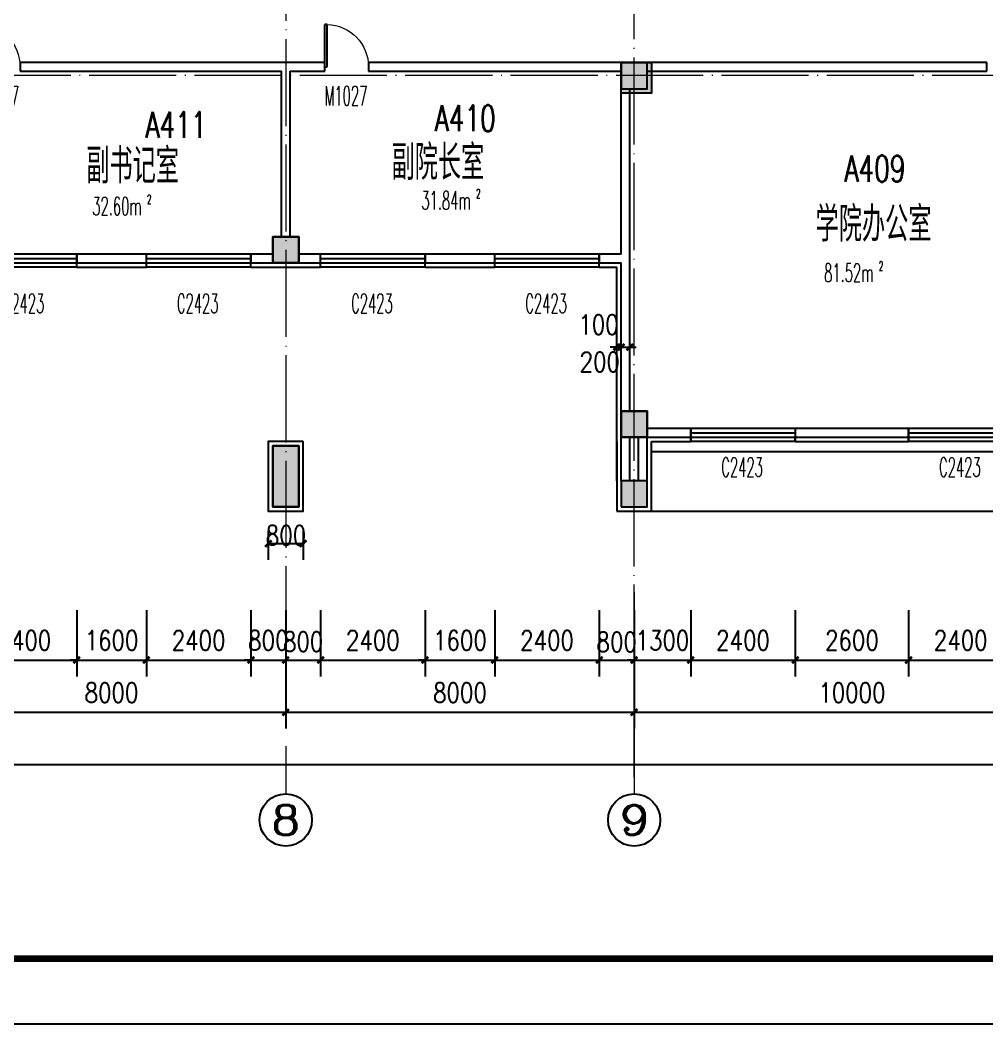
# Model space of a CAD drawing. Extents: x 1417642 to 3570900, y 124798 to 1191112.
# Drawn here: x 1487310 to 1509510, y 252448 to 275492 of the extents above; entities that cross this region are included whole.
import ezdxf
from ezdxf.enums import TextEntityAlignment as Align

# ---------------------------------------------------------------- set-up
doc = ezdxf.new("R2010")
doc.units = 0
doc.header["$LTSCALE"] = 1000
doc.header["$MEASUREMENT"] = 0
doc.linetypes.add('DOTE', pattern=[2.42, 2, -0.2, 0.02, -0.2])
doc.layers.get('0').update_dxf_attribs({"linetype": 'CONTINUOUS'})
doc.layers.get('Defpoints').update_dxf_attribs({"linetype": 'CONTINUOUS'})
for name, color, linetype in [('AXIS', 3, 'CONTINUOUS'), ('AXIS_TEXT', 7, 'CONTINUOUS'), ('colu', 2, 'CONTINUOUS'), ('COLUMN', 9, 'CONTINUOUS'), ('DOTE', 1, 'DOTE'), ('PUB_DIM', 3, 'CONTINUOUS'), ('PUB_HATCH', 8, 'CONTINUOUS'), ('PUB_TEXT', 40, 'CONTINUOUS'), ('PUB_TITLE', 4, 'CONTINUOUS'), ('SPACE', 7, 'CONTINUOUS'), ('SURFACE', 6, 'CONTINUOUS'), ('tiaozheng', 20, 'CONTINUOUS'), ('WALL', 4, 'CONTINUOUS'), ('WINDOW', 2, 'CONTINUOUS'), ('WINDOW_TEXT', 7, 'CONTINUOUS'), ('填充', 252, 'CONTINUOUS'), ('柱填充 @ 1', 8, 'CONTINUOUS'), ('立面造型', 40, 'CONTINUOUS')]:
    doc.layers.add(name, color=color, linetype=linetype)
doc.styles.add('_TCH_AXIS', font='COMPLEX', dxfattribs={"bigfont": 'GBCBIG'})
doc.styles.add('_TCH_SPACE', font='ROMANS', dxfattribs={"width": 0.7, "height": 5, "bigfont": 'Z'})
doc.styles.add('_TCH_WINDOW', font='ROMANS.shx', dxfattribs={"width": 0.7, "height": 400, "bigfont": 'Z.shx'})
doc.styles.add('DIM_FONT', font='SIMPLEX.shx', dxfattribs={"width": 0.8})
doc.styles.add('Z', font='ROMANS', dxfattribs={"width": 0.7, "bigfont": 'Z'})
doc.dimstyles.new('DIMN150', dxfattribs={"dimscale": 1.5, "dimtxt": 300, "dimasz": 100, "dimexe": 250, "dimexo": 300, "dimgap": 150, "dimtad": 1, "dimdec": 0, "dimzin": 0, "dimdsep": 46, "dimtxsty": 'DIM_FONT', "dimblk": 'ARCHTICK', "dimcen": 0.09, "dimdle": 1.5, "dimclrt": 7, "dimazin": 2, "dimtfac": 1, "dimtdec": 0, "dimtix": 1, "dimtmove": 2, "dimatfit": 3, "dimldrblk": 'ARCHTICK', "dimfxl": 1, "dimtolj": 1, "dimtzin": 0, "dimarcsym": 0})

# ---------------------------------------------------------------- blocks, each defined once
blk = doc.blocks.new('5873')
at = {"layer": '柱填充 @ 1', "ltscale": 1000}
for points in [[(1565228, 702485), (1565928, 702485), (1565928, 701785), (1565228, 701785)], [(1557228, 698485), (1557828, 698485), (1557828, 697885), (1557228, 697885)], [(1565228, 694485), (1565828, 694485), (1565828, 693885), (1565228, 693885)], [(1557228, 693685), (1557828, 693685), (1557828, 692285), (1557228, 692285)]]:
    blk.add_hatch(color=256, dxfattribs=at).paths.add_polyline_path(points)
at = {"layer": 'colu', "ltscale": 1000}
for points in [[(1565228, 702485), (1565928, 702485), (1565928, 701785), (1565228, 701785)], [(1557228, 698485), (1557828, 698485), (1557828, 697885), (1557228, 697885)], [(1565228, 694485), (1565828, 694485), (1565828, 693885), (1565228, 693885)], [(1557228, 693685), (1557828, 693685), (1557828, 692285), (1557228, 692285)]]:
    blk.add_lwpolyline(points, close=True, dxfattribs=at)
blk = doc.blocks.new('_ArchTick')
at = {"color": 0, "linetype": 'ByBlock', "const_width": 0.4}
blk.add_lwpolyline([(-0.5, -0.5), (0.5, 0.5)], dxfattribs=at)
blk = doc.blocks.new('*D843')
at = {"layer": 'Defpoints', "color": 0}
for p in [(1501110, 267990), (1501310, 267990), (1501310, 267985)]:
    blk.add_point(p, dxfattribs=at)
at = {"layer": 'PUB_DIM', "color": 0, "lineweight": -2}
for p, q in [((1501110, 267985), (1500960, 267985)), ((1501110, 267985), (1501310, 267985)), ((1501310, 267985), (1501460, 267985)), ((1501110, 267540), (1501110, 267610)), ((1501310, 267540), (1501310, 267610))]:
    blk.add_line(p, q, dxfattribs=at)
at = {"layer": 'PUB_DIM', "color": 0, "lineweight": -2, "xscale": 150, "yscale": 150, "zscale": 150}
blk.add_blockref('_ArchTick', (1501110, 267985), dxfattribs=at)
at = {"layer": 'PUB_DIM', "color": 0, "lineweight": -2, "xscale": 150, "yscale": 150, "zscale": 150, "rotation": 180}
blk.add_blockref('_ArchTick', (1501310, 267985), dxfattribs=at)
at = {"layer": 'PUB_DIM', "color": 7, "insert": (1500621, 267646), "char_height": 450, "attachment_point": 5, "style": 'DIM_FONT'}
blk.add_mtext('\\A1;200', dxfattribs=at)
blk = doc.blocks.new('*D844')
at = {"layer": 'Defpoints', "color": 0}
for p in [(1501010, 267990), (1501110, 267990), (1501110, 267985)]:
    blk.add_point(p, dxfattribs=at)
at = {"layer": 'PUB_DIM', "color": 0, "lineweight": -2}
for p, q in [((1501010, 267985), (1500860, 267985)), ((1501010, 267985), (1501110, 267985)), ((1501110, 267985), (1501260, 267985)), ((1501010, 267540), (1501010, 267610)), ((1501110, 267540), (1501110, 267610))]:
    blk.add_line(p, q, dxfattribs=at)
at = {"layer": 'PUB_DIM', "color": 0, "lineweight": -2, "xscale": 150, "yscale": 150, "zscale": 150}
blk.add_blockref('_ArchTick', (1501010, 267985), dxfattribs=at)
at = {"layer": 'PUB_DIM', "color": 0, "lineweight": -2, "xscale": 150, "yscale": 150, "zscale": 150, "rotation": 180}
blk.add_blockref('_ArchTick', (1501110, 267985), dxfattribs=at)
at = {"layer": 'PUB_DIM', "color": 7, "insert": (1500593, 268503), "char_height": 450, "attachment_point": 5, "style": 'DIM_FONT'}
blk.add_mtext('\\A1;100', dxfattribs=at)
blk = doc.blocks.new('*D1000')
at = {"layer": 'Defpoints', "color": 0}
for p in [(1493010, 264217), (1493810, 264217), (1493810, 263473)]:
    blk.add_point(p, dxfattribs=at)
at = {"layer": 'PUB_DIM', "color": 0, "lineweight": -2}
for p, q in [((1493010, 263767), (1493010, 263098)), ((1493810, 263767), (1493810, 263098)), ((1493008, 263473), (1493813, 263473))]:
    blk.add_line(p, q, dxfattribs=at)
at = {"layer": 'PUB_DIM', "color": 0, "lineweight": -2, "xscale": 150, "yscale": 150, "zscale": 150, "rotation": 180}
blk.add_blockref('_ArchTick', (1493010, 263473), dxfattribs=at)
at = {"layer": 'PUB_DIM', "color": 0, "lineweight": -2, "xscale": 150, "yscale": 150, "zscale": 150}
blk.add_blockref('_ArchTick', (1493810, 263473), dxfattribs=at)
at = {"layer": 'PUB_DIM', "color": 7, "insert": (1493417, 263664), "char_height": 450, "attachment_point": 5, "style": 'DIM_FONT'}
blk.add_mtext('\\A1;800', dxfattribs=at)
blk = doc.blocks.new('*D1190')
at = {"layer": 'AXIS', "color": 0, "lineweight": -2}
for p, q in [((1439810, 260924), (1439810, 258027)), ((1588610, 260924), (1588610, 258027)), ((1439808, 258402), (1588613, 258402))]:
    blk.add_line(p, q, dxfattribs=at)
at = {"layer": 'Defpoints', "color": 0}
for p in [(1439810, 261374), (1588610, 261374), (1588610, 258402)]:
    blk.add_point(p, dxfattribs=at)
at = {"layer": 'AXIS', "color": 0, "lineweight": -2, "xscale": 150, "yscale": 150, "zscale": 150, "rotation": 180}
blk.add_blockref('_ArchTick', (1439810, 258402), dxfattribs=at)
at = {"layer": 'AXIS', "color": 0, "lineweight": -2, "xscale": 150, "yscale": 150, "zscale": 150}
blk.add_blockref('_ArchTick', (1588610, 258402), dxfattribs=at)
at = {"layer": 'AXIS', "color": 7, "insert": (1514210, 258852), "char_height": 450, "attachment_point": 5, "style": 'DIM_FONT'}
blk.add_mtext('\\A1;148800', dxfattribs=at)
blk = doc.blocks.new('*D1197')
at = {"layer": 'AXIS', "color": 0, "lineweight": -2}
for p, q in [((1485410, 261908), (1485410, 259227)), ((1493410, 261908), (1493410, 259227)), ((1485408, 259602), (1493413, 259602))]:
    blk.add_line(p, q, dxfattribs=at)
at = {"layer": 'Defpoints', "color": 0}
for p in [(1485410, 262358), (1493410, 262358), (1493410, 259602)]:
    blk.add_point(p, dxfattribs=at)
at = {"layer": 'AXIS', "color": 0, "lineweight": -2, "xscale": 150, "yscale": 150, "zscale": 150, "rotation": 180}
blk.add_blockref('_ArchTick', (1485410, 259602), dxfattribs=at)
at = {"layer": 'AXIS', "color": 0, "lineweight": -2, "xscale": 150, "yscale": 150, "zscale": 150}
blk.add_blockref('_ArchTick', (1493410, 259602), dxfattribs=at)
at = {"layer": 'AXIS', "color": 7, "insert": (1489410, 260052), "char_height": 450, "attachment_point": 5, "style": 'DIM_FONT'}
blk.add_mtext('\\A1;8000', dxfattribs=at)
blk = doc.blocks.new('*D1198')
at = {"layer": 'AXIS', "color": 0, "lineweight": -2}
for p, q in [((1493410, 261908), (1493410, 259227)), ((1501410, 261908), (1501410, 259227)), ((1493408, 259602), (1501413, 259602))]:
    blk.add_line(p, q, dxfattribs=at)
at = {"layer": 'Defpoints', "color": 0}
for p in [(1493410, 262358), (1501410, 262358), (1501410, 259602)]:
    blk.add_point(p, dxfattribs=at)
at = {"layer": 'AXIS', "color": 0, "lineweight": -2, "xscale": 150, "yscale": 150, "zscale": 150, "rotation": 180}
blk.add_blockref('_ArchTick', (1493410, 259602), dxfattribs=at)
at = {"layer": 'AXIS', "color": 0, "lineweight": -2, "xscale": 150, "yscale": 150, "zscale": 150}
blk.add_blockref('_ArchTick', (1501410, 259602), dxfattribs=at)
at = {"layer": 'AXIS', "color": 7, "insert": (1497410, 260052), "char_height": 450, "attachment_point": 5, "style": 'DIM_FONT'}
blk.add_mtext('\\A1;8000', dxfattribs=at)
blk = doc.blocks.new('*D1199')
at = {"layer": 'AXIS', "color": 0, "lineweight": -2}
for p, q in [((1501410, 261908), (1501410, 259227)), ((1511410, 261908), (1511410, 259227)), ((1501408, 259602), (1511413, 259602))]:
    blk.add_line(p, q, dxfattribs=at)
at = {"layer": 'Defpoints', "color": 0}
for p in [(1501410, 262358), (1511410, 262358), (1511410, 259602)]:
    blk.add_point(p, dxfattribs=at)
at = {"layer": 'AXIS', "color": 0, "lineweight": -2, "xscale": 150, "yscale": 150, "zscale": 150, "rotation": 180}
blk.add_blockref('_ArchTick', (1501410, 259602), dxfattribs=at)
at = {"layer": 'AXIS', "color": 0, "lineweight": -2, "xscale": 150, "yscale": 150, "zscale": 150}
blk.add_blockref('_ArchTick', (1511410, 259602), dxfattribs=at)
at = {"layer": 'AXIS', "color": 7, "insert": (1506410, 260052), "char_height": 450, "attachment_point": 5, "style": 'DIM_FONT'}
blk.add_mtext('\\A1;10000', dxfattribs=at)
blk = doc.blocks.new('*D1300')
at = {"layer": 'Defpoints', "color": 0}
for p in [(1486210, 262393), (1488610, 262393), (1488610, 260802)]:
    blk.add_point(p, dxfattribs=at)
at = {"layer": 'PUB_DIM', "color": 0, "lineweight": -2}
for p, q in [((1486210, 261943), (1486210, 260427)), ((1488610, 261943), (1488610, 260427)), ((1486208, 260802), (1488613, 260802))]:
    blk.add_line(p, q, dxfattribs=at)
at = {"layer": 'PUB_DIM', "color": 0, "lineweight": -2, "xscale": 150, "yscale": 150, "zscale": 150, "rotation": 180}
blk.add_blockref('_ArchTick', (1486210, 260802), dxfattribs=at)
at = {"layer": 'PUB_DIM', "color": 0, "lineweight": -2, "xscale": 150, "yscale": 150, "zscale": 150}
blk.add_blockref('_ArchTick', (1488610, 260802), dxfattribs=at)
at = {"layer": 'PUB_DIM', "color": 7, "insert": (1487410, 261252), "char_height": 450, "attachment_point": 5, "style": 'DIM_FONT'}
blk.add_mtext('\\A1;2400', dxfattribs=at)
blk = doc.blocks.new('*D1301')
at = {"layer": 'Defpoints', "color": 0}
for p in [(1488610, 262393), (1490210, 262393), (1490210, 260802)]:
    blk.add_point(p, dxfattribs=at)
at = {"layer": 'PUB_DIM', "color": 0, "lineweight": -2}
for p, q in [((1488610, 261943), (1488610, 260427)), ((1490210, 261943), (1490210, 260427)), ((1488610, 260802), (1488460, 260802)), ((1488610, 260802), (1490210, 260802)), ((1490210, 260802), (1490360, 260802))]:
    blk.add_line(p, q, dxfattribs=at)
at = {"layer": 'PUB_DIM', "color": 0, "lineweight": -2, "xscale": 150, "yscale": 150, "zscale": 150}
blk.add_blockref('_ArchTick', (1488610, 260802), dxfattribs=at)
at = {"layer": 'PUB_DIM', "color": 0, "lineweight": -2, "xscale": 150, "yscale": 150, "zscale": 150, "rotation": 180}
blk.add_blockref('_ArchTick', (1490210, 260802), dxfattribs=at)
at = {"layer": 'PUB_DIM', "color": 7, "insert": (1489410, 261252), "char_height": 450, "attachment_point": 5, "style": 'DIM_FONT'}
blk.add_mtext('\\A1;1600', dxfattribs=at)
blk = doc.blocks.new('*D1302')
at = {"layer": 'Defpoints', "color": 0}
for p in [(1490210, 262393), (1492610, 262393), (1492610, 260802)]:
    blk.add_point(p, dxfattribs=at)
at = {"layer": 'PUB_DIM', "color": 0, "lineweight": -2}
for p, q in [((1490210, 261943), (1490210, 260427)), ((1492610, 261943), (1492610, 260427)), ((1490208, 260802), (1492613, 260802))]:
    blk.add_line(p, q, dxfattribs=at)
at = {"layer": 'PUB_DIM', "color": 0, "lineweight": -2, "xscale": 150, "yscale": 150, "zscale": 150, "rotation": 180}
blk.add_blockref('_ArchTick', (1490210, 260802), dxfattribs=at)
at = {"layer": 'PUB_DIM', "color": 0, "lineweight": -2, "xscale": 150, "yscale": 150, "zscale": 150}
blk.add_blockref('_ArchTick', (1492610, 260802), dxfattribs=at)
at = {"layer": 'PUB_DIM', "color": 7, "insert": (1491410, 261252), "char_height": 450, "attachment_point": 5, "style": 'DIM_FONT'}
blk.add_mtext('\\A1;2400', dxfattribs=at)
blk = doc.blocks.new('*D1303')
at = {"layer": 'Defpoints', "color": 0}
for p in [(1492610, 262393), (1493410, 262393), (1493410, 260802)]:
    blk.add_point(p, dxfattribs=at)
at = {"layer": 'PUB_DIM', "color": 0, "lineweight": -2}
for p, q in [((1492610, 261943), (1492610, 260427)), ((1493410, 261943), (1493410, 260427)), ((1492610, 260802), (1492460, 260802)), ((1492610, 260802), (1493410, 260802)), ((1493410, 260802), (1493560, 260802))]:
    blk.add_line(p, q, dxfattribs=at)
at = {"layer": 'PUB_DIM', "color": 0, "lineweight": -2, "xscale": 150, "yscale": 150, "zscale": 150}
blk.add_blockref('_ArchTick', (1492610, 260802), dxfattribs=at)
at = {"layer": 'PUB_DIM', "color": 0, "lineweight": -2, "xscale": 150, "yscale": 150, "zscale": 150, "rotation": 180}
blk.add_blockref('_ArchTick', (1493410, 260802), dxfattribs=at)
at = {"layer": 'PUB_DIM', "color": 7, "insert": (1493010, 261252), "char_height": 450, "attachment_point": 5, "style": 'DIM_FONT'}
blk.add_mtext('\\A1;800', dxfattribs=at)
blk = doc.blocks.new('*D1304')
at = {"layer": 'Defpoints', "color": 0}
for p in [(1493410, 262393), (1494210, 262393), (1494210, 260802)]:
    blk.add_point(p, dxfattribs=at)
at = {"layer": 'PUB_DIM', "color": 0, "lineweight": -2}
for p, q in [((1493410, 261943), (1493410, 260427)), ((1494210, 261943), (1494210, 260427)), ((1493408, 260802), (1494213, 260802))]:
    blk.add_line(p, q, dxfattribs=at)
at = {"layer": 'PUB_DIM', "color": 0, "lineweight": -2, "xscale": 150, "yscale": 150, "zscale": 150, "rotation": 180}
blk.add_blockref('_ArchTick', (1493410, 260802), dxfattribs=at)
at = {"layer": 'PUB_DIM', "color": 0, "lineweight": -2, "xscale": 150, "yscale": 150, "zscale": 150}
blk.add_blockref('_ArchTick', (1494210, 260802), dxfattribs=at)
at = {"layer": 'PUB_DIM', "color": 7, "insert": (1493810, 261222), "char_height": 450, "attachment_point": 5, "style": 'DIM_FONT'}
blk.add_mtext('\\A1;800', dxfattribs=at)
blk = doc.blocks.new('*D1305')
at = {"layer": 'Defpoints', "color": 0}
for p in [(1494210, 262393), (1496610, 262393), (1496610, 260802)]:
    blk.add_point(p, dxfattribs=at)
at = {"layer": 'PUB_DIM', "color": 0, "lineweight": -2}
for p, q in [((1494210, 261943), (1494210, 260427)), ((1496610, 261943), (1496610, 260427)), ((1494208, 260802), (1496613, 260802))]:
    blk.add_line(p, q, dxfattribs=at)
at = {"layer": 'PUB_DIM', "color": 0, "lineweight": -2, "xscale": 150, "yscale": 150, "zscale": 150, "rotation": 180}
blk.add_blockref('_ArchTick', (1494210, 260802), dxfattribs=at)
at = {"layer": 'PUB_DIM', "color": 0, "lineweight": -2, "xscale": 150, "yscale": 150, "zscale": 150}
blk.add_blockref('_ArchTick', (1496610, 260802), dxfattribs=at)
at = {"layer": 'PUB_DIM', "color": 7, "insert": (1495410, 261252), "char_height": 450, "attachment_point": 5, "style": 'DIM_FONT'}
blk.add_mtext('\\A1;2400', dxfattribs=at)
blk = doc.blocks.new('*D1306')
at = {"layer": 'Defpoints', "color": 0}
for p in [(1496610, 262393), (1498210, 262393), (1498210, 260802)]:
    blk.add_point(p, dxfattribs=at)
at = {"layer": 'PUB_DIM', "color": 0, "lineweight": -2}
for p, q in [((1496610, 261943), (1496610, 260427)), ((1498210, 261943), (1498210, 260427)), ((1496610, 260802), (1496460, 260802)), ((1496610, 260802), (1498210, 260802)), ((1498210, 260802), (1498360, 260802))]:
    blk.add_line(p, q, dxfattribs=at)
at = {"layer": 'PUB_DIM', "color": 0, "lineweight": -2, "xscale": 150, "yscale": 150, "zscale": 150}
blk.add_blockref('_ArchTick', (1496610, 260802), dxfattribs=at)
at = {"layer": 'PUB_DIM', "color": 0, "lineweight": -2, "xscale": 150, "yscale": 150, "zscale": 150, "rotation": 180}
blk.add_blockref('_ArchTick', (1498210, 260802), dxfattribs=at)
at = {"layer": 'PUB_DIM', "color": 7, "insert": (1497410, 261252), "char_height": 450, "attachment_point": 5, "style": 'DIM_FONT'}
blk.add_mtext('\\A1;1600', dxfattribs=at)
blk = doc.blocks.new('*D1307')
at = {"layer": 'Defpoints', "color": 0}
for p in [(1498210, 262393), (1500610, 262393), (1500610, 260802)]:
    blk.add_point(p, dxfattribs=at)
at = {"layer": 'PUB_DIM', "color": 0, "lineweight": -2}
for p, q in [((1498210, 261943), (1498210, 260427)), ((1500610, 261943), (1500610, 260427)), ((1498208, 260802), (1500613, 260802))]:
    blk.add_line(p, q, dxfattribs=at)
at = {"layer": 'PUB_DIM', "color": 0, "lineweight": -2, "xscale": 150, "yscale": 150, "zscale": 150, "rotation": 180}
blk.add_blockref('_ArchTick', (1498210, 260802), dxfattribs=at)
at = {"layer": 'PUB_DIM', "color": 0, "lineweight": -2, "xscale": 150, "yscale": 150, "zscale": 150}
blk.add_blockref('_ArchTick', (1500610, 260802), dxfattribs=at)
at = {"layer": 'PUB_DIM', "color": 7, "insert": (1499410, 261252), "char_height": 450, "attachment_point": 5, "style": 'DIM_FONT'}
blk.add_mtext('\\A1;2400', dxfattribs=at)
blk = doc.blocks.new('*D1308')
at = {"layer": 'Defpoints', "color": 0}
for p in [(1500610, 262393), (1501410, 262393), (1501410, 260802)]:
    blk.add_point(p, dxfattribs=at)
at = {"layer": 'PUB_DIM', "color": 0, "lineweight": -2}
for p, q in [((1500610, 261943), (1500610, 260427)), ((1501410, 261943), (1501410, 260427)), ((1500608, 260802), (1501413, 260802))]:
    blk.add_line(p, q, dxfattribs=at)
at = {"layer": 'PUB_DIM', "color": 0, "lineweight": -2, "xscale": 150, "yscale": 150, "zscale": 150, "rotation": 180}
blk.add_blockref('_ArchTick', (1500610, 260802), dxfattribs=at)
at = {"layer": 'PUB_DIM', "color": 0, "lineweight": -2, "xscale": 150, "yscale": 150, "zscale": 150}
blk.add_blockref('_ArchTick', (1501410, 260802), dxfattribs=at)
at = {"layer": 'PUB_DIM', "color": 7, "insert": (1501010, 261217), "char_height": 450, "attachment_point": 5, "style": 'DIM_FONT'}
blk.add_mtext('\\A1;800', dxfattribs=at)
blk = doc.blocks.new('*D1309')
at = {"layer": 'Defpoints', "color": 0}
for p in [(1501410, 262393), (1502710, 262393), (1502710, 260802)]:
    blk.add_point(p, dxfattribs=at)
at = {"layer": 'PUB_DIM', "color": 0, "lineweight": -2}
for p, q in [((1501410, 261943), (1501410, 260427)), ((1502710, 261943), (1502710, 260427)), ((1501410, 260802), (1501260, 260802)), ((1501410, 260802), (1502710, 260802)), ((1502710, 260802), (1502860, 260802))]:
    blk.add_line(p, q, dxfattribs=at)
at = {"layer": 'PUB_DIM', "color": 0, "lineweight": -2, "xscale": 150, "yscale": 150, "zscale": 150}
blk.add_blockref('_ArchTick', (1501410, 260802), dxfattribs=at)
at = {"layer": 'PUB_DIM', "color": 0, "lineweight": -2, "xscale": 150, "yscale": 150, "zscale": 150, "rotation": 180}
blk.add_blockref('_ArchTick', (1502710, 260802), dxfattribs=at)
at = {"layer": 'PUB_DIM', "color": 7, "insert": (1502060, 261252), "char_height": 450, "attachment_point": 5, "style": 'DIM_FONT'}
blk.add_mtext('\\A1;1300', dxfattribs=at)
blk = doc.blocks.new('*D1310')
at = {"layer": 'Defpoints', "color": 0}
for p in [(1502710, 262393), (1505110, 262393), (1505110, 260802)]:
    blk.add_point(p, dxfattribs=at)
at = {"layer": 'PUB_DIM', "color": 0, "lineweight": -2}
for p, q in [((1502710, 261943), (1502710, 260427)), ((1505110, 261943), (1505110, 260427)), ((1502708, 260802), (1505113, 260802))]:
    blk.add_line(p, q, dxfattribs=at)
at = {"layer": 'PUB_DIM', "color": 0, "lineweight": -2, "xscale": 150, "yscale": 150, "zscale": 150, "rotation": 180}
blk.add_blockref('_ArchTick', (1502710, 260802), dxfattribs=at)
at = {"layer": 'PUB_DIM', "color": 0, "lineweight": -2, "xscale": 150, "yscale": 150, "zscale": 150}
blk.add_blockref('_ArchTick', (1505110, 260802), dxfattribs=at)
at = {"layer": 'PUB_DIM', "color": 7, "insert": (1503910, 261252), "char_height": 450, "attachment_point": 5, "style": 'DIM_FONT'}
blk.add_mtext('\\A1;2400', dxfattribs=at)
blk = doc.blocks.new('*D1311')
at = {"layer": 'Defpoints', "color": 0}
for p in [(1505110, 262393), (1507710, 262393), (1507710, 260802)]:
    blk.add_point(p, dxfattribs=at)
at = {"layer": 'PUB_DIM', "color": 0, "lineweight": -2}
for p, q in [((1505110, 261943), (1505110, 260427)), ((1507710, 261943), (1507710, 260427)), ((1505108, 260802), (1507713, 260802))]:
    blk.add_line(p, q, dxfattribs=at)
at = {"layer": 'PUB_DIM', "color": 0, "lineweight": -2, "xscale": 150, "yscale": 150, "zscale": 150, "rotation": 180}
blk.add_blockref('_ArchTick', (1505110, 260802), dxfattribs=at)
at = {"layer": 'PUB_DIM', "color": 0, "lineweight": -2, "xscale": 150, "yscale": 150, "zscale": 150}
blk.add_blockref('_ArchTick', (1507710, 260802), dxfattribs=at)
at = {"layer": 'PUB_DIM', "color": 7, "insert": (1506410, 261252), "char_height": 450, "attachment_point": 5, "style": 'DIM_FONT'}
blk.add_mtext('\\A1;2600', dxfattribs=at)
blk = doc.blocks.new('*D1312')
at = {"layer": 'Defpoints', "color": 0}
for p in [(1507710, 262393), (1510110, 262393), (1510110, 260802)]:
    blk.add_point(p, dxfattribs=at)
at = {"layer": 'PUB_DIM', "color": 0, "lineweight": -2}
for p, q in [((1507710, 261943), (1507710, 260427)), ((1510110, 261943), (1510110, 260427)), ((1507708, 260802), (1510113, 260802))]:
    blk.add_line(p, q, dxfattribs=at)
at = {"layer": 'PUB_DIM', "color": 0, "lineweight": -2, "xscale": 150, "yscale": 150, "zscale": 150, "rotation": 180}
blk.add_blockref('_ArchTick', (1507710, 260802), dxfattribs=at)
at = {"layer": 'PUB_DIM', "color": 0, "lineweight": -2, "xscale": 150, "yscale": 150, "zscale": 150}
blk.add_blockref('_ArchTick', (1510110, 260802), dxfattribs=at)
at = {"layer": 'PUB_DIM', "color": 7, "insert": (1508910, 261252), "char_height": 450, "attachment_point": 5, "style": 'DIM_FONT'}
blk.add_mtext('\\A1;2400', dxfattribs=at)
blk = doc.blocks.new('_FZH')
blk.add_lwpolyline([(-0.5, -0.5), (0.5, -0.5), (0.5, 0.5), (-0.5, 0.5)], close=True)
at = {"layer": 'PUB_HATCH'}
blk.add_solid([(-0.5, -0.5), (0.5, -0.5), (-0.5, 0.5), (0.5, 0.5)], dxfattribs=at)
blk = doc.blocks.new('$TCHSYS$WIN2D')
for p, q in [((-0.5, 0.5), (0.5, 0.5)), ((-0.5, 0.5), (-0.5, -0.5)), ((0.5, 0.5), (0.5, -0.5)), ((0.5, 0.1667), (-0.5, 0.1667)), ((0.5, -0.1667), (-0.5, -0.1667)), ((-0.5, -0.5), (0.5, -0.5))]:
    blk.add_line(p, q)
blk = doc.blocks.new('$DorLib2D$00000001')
for p, q in [((0.45, 0.975), (0.5, 0.975)), ((0.45, 0), (0.45, 0.975)), ((0.5, 0), (0.5, 0.975)), ((0.5, 0), (0.45, 0))]:
    blk.add_line(p, q)
at = {"lineweight": 13}
blk.add_arc((0.475, 0), 0.975, 91.4693, 180, dxfattribs=at)

msp = doc.modelspace()

# ---------------------------------------------------------------- linework, layer by layer
at = {"layer": 'AXIS', "lineweight": 0}
for p, q in [((1493410.3, 258827), (1493410.3, 257730.5)), ((1501410.3, 258827), (1501410.3, 257730.5))]:
    msp.add_line(p, q, dxfattribs=at)
at = {"layer": 'AXIS'}
for centre in [(1493410.3, 257130.5), (1501410.3, 257130.5)]:
    msp.add_circle(centre, 600, dxfattribs=at)
at = {"layer": 'DOTE', "lineweight": 0}
msp.add_line((1501410.3, 258112.2), (1501410.3, 368942.9), dxfattribs=at)
for points in [[(1493410.3, 294417), (1493410.3, 259645.1)], [(1597373.8, 274217), (1432083.9, 274217)], [(1501410.3, 262359.4), (1501410.3, 257730.5)]]:
    msp.add_lwpolyline(points, dxfattribs=at)
at = {"layer": 'PUB_TITLE'}
msp.add_lwpolyline([(1417642.3, 252448.4), (1618342.3, 252448.4), (1618342.3, 378598.4), (1417642.3, 378598.4)], close=True, dxfattribs=at)
at = {"layer": 'PUB_TITLE', "const_width": 150}
msp.add_lwpolyline([(1421392.3, 253948.4), (1616842.3, 253948.4), (1616842.3, 377098.4), (1421392.3, 377098.4)], close=True, dxfattribs=at)
at = {"layer": 'SURFACE'}
for p, q in [((1488610.3, 269817), (1488610.3, 269917)), ((1490210.3, 269817), (1490210.3, 269917)), ((1492610.3, 269817), (1492610.3, 269917)), ((1494210.3, 269817), (1494210.3, 269917)), ((1496610.3, 269817), (1496610.3, 269917)), ((1498210.3, 269817), (1498210.3, 269917)), ((1500610.3, 269817), (1500610.3, 269917)), ((1488610.3, 269817), (1490210.3, 269817)), ((1492610.3, 269817), (1493410.3, 269817)), ((1493410.3, 269817), (1494210.3, 269817)), ((1496610.3, 269817), (1498210.3, 269817)), ((1500610.3, 269817), (1501010.3, 269817)), ((1501010.3, 266017), (1501010.3, 269817)), ((1501010.3, 264917), (1501010.3, 266017)), ((1501010.3, 265817), (1501010.3, 264217)), ((1501810.3, 264217), (1501810.3, 265817)), ((1501810.3, 265817), (1502710.3, 265817)), ((1501810.3, 264917), (1501810.3, 265817)), ((1502710.3, 265817), (1502710.3, 265917)), ((1505110.3, 265817), (1505110.3, 265917)), ((1505110.3, 265817), (1507710.3, 265817)), ((1507710.3, 265817), (1507710.3, 265917)), ((1501010.3, 264217), (1501810.3, 264217))]:
    msp.add_line(p, q, dxfattribs=at)
at = {"layer": 'WALL'}
for p, q in [((1493410.3, 274517), (1487310.5, 274517)), ((1487310.5, 274517), (1487310.5, 274317)), ((1494310.5, 274517), (1493410.3, 274517)), ((1494310.5, 274317), (1494310.5, 274517)), ((1501110.3, 274517), (1495310.5, 274517)), ((1495310.5, 274517), (1495310.5, 274317)), ((1509510.1, 274517), (1501710.3, 274517)), ((1509510.1, 274317), (1509510.1, 274517)), ((1487310.5, 274317), (1493310.3, 274317)), ((1493310.3, 270517), (1493310.3, 274317)), ((1493510.3, 270517), (1493510.3, 274317)), ((1493510.3, 274317), (1494310.5, 274317)), ((1495310.5, 274317), (1501110.3, 274317)), ((1501710.3, 274317), (1509510.1, 274317)), ((1501110.3, 270117), (1501110.3, 273917)), ((1501310.3, 270017), (1501310.3, 273917)), ((1490210.3, 270117), (1488610.3, 270117)), ((1488610.3, 270117), (1488610.3, 269917)), ((1490210.3, 269917), (1490210.3, 270117)), ((1493110.3, 270117), (1492610.3, 270117)), ((1492610.3, 270117), (1492610.3, 269917)), ((1494210.3, 270117), (1493710.3, 270117)), ((1494210.3, 269917), (1494210.3, 270117)), ((1498210.3, 270117), (1496610.3, 270117)), ((1496610.3, 270117), (1496610.3, 269917)), ((1498210.3, 269917), (1498210.3, 270117)), ((1501110.3, 270117), (1500610.3, 270117)), ((1500610.3, 270117), (1500610.3, 269917)), ((1488610.3, 269917), (1490210.3, 269917)), ((1492610.3, 269917), (1493110.3, 269917)), ((1493710.3, 269917), (1494210.3, 269917)), ((1496610.3, 269917), (1498210.3, 269917)), ((1500610.3, 269917), (1501110.3, 269917)), ((1501110.3, 266517), (1501110.3, 269917)), ((1501310.3, 266517), (1501310.3, 270017)), ((1502710.3, 266117), (1501710.3, 266117)), ((1502710.3, 265917), (1502710.3, 266117)), ((1507710.3, 266117), (1505110.3, 266117)), ((1505110.3, 266117), (1505110.3, 265917)), ((1507710.3, 265917), (1507710.3, 266117)), ((1501110.3, 264917), (1501110.3, 265917)), ((1501310.3, 264917), (1501310.3, 265917)), ((1501510.3, 264917), (1501510.3, 265917)), ((1501710.3, 265917), (1502710.3, 265917)), ((1501710.3, 264917), (1501710.3, 265917)), ((1505110.3, 265917), (1507710.3, 265917))]:
    msp.add_line(p, q, dxfattribs=at)
at = {"layer": '立面造型'}
for p, q in [((1511010.3, 265582.4), (1501810.3, 265582.4)), ((1501810.3, 264217), (1536010.3, 264217))]:
    msp.add_line(p, q, dxfattribs=at)
msp.add_lwpolyline([(1493810.3, 265817), (1493010.3, 265817), (1493010.3, 264217), (1493810.3, 264217)], close=True, dxfattribs=at)

# ---------------------------------------------------------------- block references
at = {"layer": 'COLUMN', "lineweight": 0, "xscale": 600}
for p, yscale, zscale in [((1501410.3, 274217), 600, 600), ((1493410.3, 270217), 600, 600), ((1501410.3, 266217), 600, 600), ((1493410.3, 265017), 1400, 1400), ((1501410.3, 264617), 600, 600)]:
    msp.add_blockref('_FZH', p, dxfattribs=dict(at, yscale=yscale, zscale=zscale))
at = {"layer": 'tiaozheng'}
msp.add_blockref('5873', (-64117.3, -427968.4), dxfattribs=at)
at = {"layer": 'WINDOW', "lineweight": 0}
ref = msp.add_blockref('$DorLib2D$00000001', (1486810.5, 274417), dxfattribs=dict(at, xscale=-1000, yscale=1000, zscale=-1000))
ref.add_attrib('A', 'M1027', (1486301.2, 273532.2), dxfattribs={"layer": 'WINDOW_TEXT', "lineweight": 0, "height": 446.25, "style": '_TCH_WINDOW', "width": 0.494118})
ref = msp.add_blockref('$DorLib2D$00000001', (1494810.5, 274417), dxfattribs=dict(at, xscale=-1000, yscale=1000, zscale=-1000))
ref.add_attrib('A', 'M1027', (1494301.2, 273532.2), dxfattribs={"layer": 'WINDOW_TEXT', "lineweight": 0, "height": 446.25, "style": '_TCH_WINDOW', "width": 0.494118})
at = {"layer": 'WINDOW', "color": 2}
ref = msp.add_blockref('$TCHSYS$WIN2D', (1487410.3, 269967), dxfattribs=dict(at, xscale=-2400, yscale=-300, zscale=-2400))
ref.add_attrib('A', 'C2423', (1486911.5, 268764.3), dxfattribs={"layer": 'WINDOW_TEXT', "color": 2, "height": 446.25, "style": '_TCH_WINDOW', "width": 0.494118})
ref = msp.add_blockref('$TCHSYS$WIN2D', (1491410.3, 269967), dxfattribs=dict(at, xscale=-2400, yscale=-300, zscale=-2400))
ref.add_attrib('A', 'C2423', (1490911.5, 268764.3), dxfattribs={"layer": 'WINDOW_TEXT', "color": 2, "height": 446.25, "style": '_TCH_WINDOW', "width": 0.494118})
ref = msp.add_blockref('$TCHSYS$WIN2D', (1495410.3, 269967), dxfattribs=dict(at, xscale=-2400, yscale=-300, zscale=-2400))
ref.add_attrib('A', 'C2423', (1494911.5, 268764.3), dxfattribs={"layer": 'WINDOW_TEXT', "color": 2, "height": 446.25, "style": '_TCH_WINDOW', "width": 0.494118})
ref = msp.add_blockref('$TCHSYS$WIN2D', (1499410.3, 269967), dxfattribs=dict(at, xscale=-2400, yscale=-300, zscale=-2400))
ref.add_attrib('A', 'C2423', (1498911.5, 268764.3), dxfattribs={"layer": 'WINDOW_TEXT', "color": 2, "height": 446.25, "style": '_TCH_WINDOW', "width": 0.494118})
ref = msp.add_blockref('$TCHSYS$WIN2D', (1503910.3, 265967), dxfattribs=dict(at, xscale=-2400, yscale=300, zscale=-2400, rotation=359.9999999999997))
ref.add_attrib('A', 'C2423', (1503411.5, 265006.4), dxfattribs={"layer": 'WINDOW_TEXT', "color": 2, "height": 446.25, "style": '_TCH_WINDOW', "width": 0.494118})
ref = msp.add_blockref('$TCHSYS$WIN2D', (1508910.3, 265967), dxfattribs=dict(at, xscale=-2400, yscale=300, zscale=-2400, rotation=359.9999999999997))
ref.add_attrib('A', 'C2423', (1508411.5, 265006.4), dxfattribs={"layer": 'WINDOW_TEXT', "color": 2, "height": 446.25, "style": '_TCH_WINDOW', "width": 0.494118})

# ---------------------------------------------------------------- texts
at = {"layer": 'AXIS_TEXT', "style": '_TCH_AXIS', "width": 1.5}
for s, p, p2 in [('8', (1493070.9, 256791), (1493749.7, 256791)), ('9', (1501070.9, 256791), (1501749.7, 256791))]:
    msp.add_text(s, height=678.8, dxfattribs=at).set_placement(p, p2, align=Align.FIT)
at = {"layer": 'PUB_TEXT', "color": 1, "lineweight": 60, "style": 'Z', "width": 0.7}
for s, p in [('A410', (1496829.2, 272938.2)), ('A411', (1490188.9, 272787.4)), ('A409', (1506236.2, 271782))]:
    msp.add_text(s, height=600, dxfattribs=at).set_placement(p)
at = {"layer": 'SPACE', "style": '_TCH_SPACE', "width": 0.525}
for s, height, p in [('2', 210, (1490228.6, 271272.5)), ('31.84m', 420, (1496525.2, 271141.7)), ('2', 210, (1497785.2, 271404.2)), ('32.60m', 420, (1488968.6, 271010)), ('81.52m', 420, (1505772.8, 269481.9)), ('2', 210, (1507032.8, 269744.4))]:
    msp.add_text(s, height=height, dxfattribs=at).set_placement(p)
at = {"layer": '填充', "char_height": 800, "width": 3557.557, "attachment_point": 1, "style": '_TCH_WINDOW'}
for s, insert in [('{\\C2;副书记室}', (1488832.3, 272543.3)), ('{\\C2;副院长室}', (1495840.4, 272623.5)), ('{\\C2;学院办公室}', (1505576.9, 271206.8))]:
    msp.add_mtext(s, dxfattribs=dict(at, insert=insert))

# ---------------------------------------------------------------- dimensions: what is measured, and where the dimension line sits
at = {"layer": 'AXIS'}
for p1, p2, distance, picture, middle in [((1485410.3, 262358.1), (1493410.3, 262358.1), -2756.1, '*D1197', (1489410.3, 260052)), ((1493410.3, 262358.1), (1501410.3, 262358.1), -2756.1, '*D1198', (1497410.3, 260052)), ((1501410.3, 262358.1), (1511410.3, 262358.1), -2756.1, '*D1199', (1506410.3, 260052)), ((1439810.3, 261374.2), (1588610.3, 261374.2), -2972.2, '*D1190', (1514210.3, 258852))]:
    dim = msp.add_aligned_dim(p1=p1, p2=p2, distance=distance, dimstyle='DIMN150', dxfattribs=at)
    dim.commit()
    dim.dimension.update_dxf_attribs({"geometry": picture, "text_midpoint": middle})
at = {"layer": 'PUB_DIM'}
for base, p1, p2, angle, picture, middle in [((1501110.3, 267985.2), (1501010.3, 267990.4), (1501110.3, 267990.4), 0, '*D844', (1500592.5, 268502.7)), ((1501310.3, 267985.2), (1501110.3, 267990.4), (1501310.3, 267990.4), 0, '*D843', (1500621.5, 267646.5)), ((1493810.3, 263472.5), (1493010.3, 264217), (1493810.3, 264217), 0, '*D1000', (1493416.9, 263663.7)), ((1494210.3, 260802), (1493410.3, 262393.3), (1494210.3, 262393.3), 360, '*D1304', (1493810.3, 261221.7)), ((1501410.3, 260802), (1500610.3, 262393.3), (1501410.3, 262393.3), 360, '*D1308', (1501010.3, 261217.4))]:
    dim = msp.add_linear_dim(base=base, p1=p1, p2=p2, angle=angle, dimstyle='DIMN150', dxfattribs=at)
    dim.commit()
    dim.dimension.update_dxf_attribs({"geometry": picture, "text_midpoint": middle, "dimtype": 129})
for p1, p2, picture, middle in [((1486210.3, 262393.3), (1488610.3, 262393.3), '*D1300', (1487410.3, 261252)), ((1488610.3, 262393.3), (1490210.3, 262393.3), '*D1301', (1489410.3, 261252)), ((1490210.3, 262393.3), (1492610.3, 262393.3), '*D1302', (1491410.3, 261252)), ((1492610.3, 262393.3), (1493410.3, 262393.3), '*D1303', (1493010.3, 261252)), ((1494210.3, 262393.3), (1496610.3, 262393.3), '*D1305', (1495410.3, 261252)), ((1496610.3, 262393.3), (1498210.3, 262393.3), '*D1306', (1497410.3, 261252)), ((1498210.3, 262393.3), (1500610.3, 262393.3), '*D1307', (1499410.3, 261252)), ((1501410.3, 262393.3), (1502710.3, 262393.3), '*D1309', (1502060.3, 261252)), ((1502710.3, 262393.3), (1505110.3, 262393.3), '*D1310', (1503910.3, 261252)), ((1505110.3, 262393.3), (1507710.3, 262393.3), '*D1311', (1506410.3, 261252)), ((1507710.3, 262393.3), (1510110.3, 262393.3), '*D1312', (1508910.3, 261252))]:
    dim = msp.add_aligned_dim(p1=p1, p2=p2, distance=-1591.3, dimstyle='DIMN150', dxfattribs=at)
    dim.commit()
    dim.dimension.update_dxf_attribs({"geometry": picture, "text_midpoint": middle})

doc.saveas('drawing.dxf')
